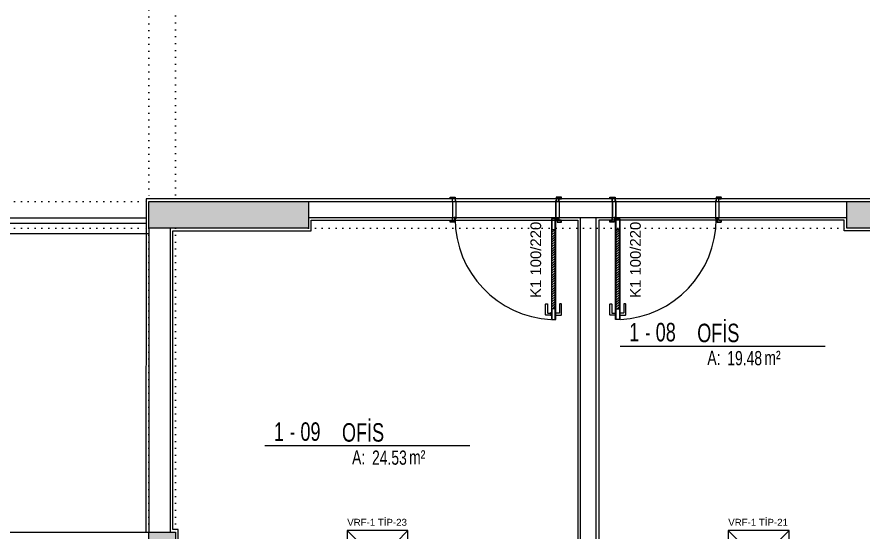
# Model space of a CAD drawing. Header units: inches. Extents: x 21 to 32698, y 13 to 3712.
# Drawn here: x 11218 to 12012, y 1352 to 1835 of the extents above; entities that cross this region are included whole.
import ezdxf
from ezdxf.enums import TextEntityAlignment as Align

# ---------------------------------------------------------------- set-up
doc = ezdxf.new("R2010")
doc.units = ezdxf.units.IN
doc.header["$MEASUREMENT"] = 0
doc.set_wipeout_variables(frame=1)
doc.linetypes.add('DOT', pattern=[6.35, 0, -6.35])
doc.layers.add('MEK-ELK-ETIKET', color=7, linetype='Continuous')
doc.layers.add('MEK-ELK-VRF-IC', color=4, linetype='Continuous')
for name, color, linetype, lineweight in [('Z_MİM_-KM-AREA-IDEN', 8, 'Continuous', 25), ('Z_MİM_-KM-BEAM-RAY', 8, 'DOT', 25), ('Z_MİM_-KM-DOOR', 8, 'Continuous', 25), ('Z_MİM_-KM-DOOR-1', 8, 'Continuous', 25), ('Z_MİM_-KM-DOOR-FRAM', 8, 'Continuous', 25), ('Z_MİM_-KM-DOOR-IDEN', 8, 'Continuous', 25), ('Z_MİM_-KM-FLOR', 8, 'Continuous', 25), ('Z_MİM_-KM-FLOR-HRAL', 8, 'Continuous', 25), ('Z_MİM_-KM-Gor-09', 8, 'Continuous', 25), ('Z_MİM_-KM-PATTERN-00', 8, 'Continuous', 25), ('Z_MİM_-KM-PATTERN-STRC', 8, 'Continuous', 25), ('Z_MİM_-KM-STRC-CONCRETE', 8, 'Continuous', 25), ('Z_MİM_-KM-WALL', 8, 'Continuous', 25), ('Z_MİM_-KM-WALL-PLASTER', 8, 'Continuous', 25), ('Z_MİM_00', 8, 'Continuous', 25)]:
    doc.layers.add(name, color=color, linetype=linetype, lineweight=lineweight)
doc.styles.add('Arial_4', font='arial.ttf', dxfattribs={"height": 10})
doc.styles.add('MAH', font='arial.ttf', dxfattribs={"width": 0.8, "height": 17.5})
doc.styles.add('MEK_ELK', font='arial.ttf')
doc.styles.add('STYLE1', font='arial.ttf', dxfattribs={"height": 1})
pattern_1 = [(45, (0, 0), (-1.122532, 1.122532), [])]

# ---------------------------------------------------------------- blocks, each defined once
blk = doc.blocks.new('A$C08B359C0')
at = {"layer": 'Z_MİM_-KM-Gor-09'}
blk.add_line((-213.58, -0.23), (25, -0.23), dxfattribs=at)
blk = doc.blocks.new('*U291')
at = {"layer": 'Z_MİM_-KM-PATTERN-00'}
h = blk.add_hatch(dxfattribs=at)
h.set_pattern_fill('ANSI31', color=256, scale=0.5, style=0)
h.set_pattern_definition(pattern_1)
h.paths.add_polyline_path([(-93.4, -31.1), (-93.4, -105.48), (-96.4, -105.48), (-96.4, -31.1)])
at = {"layer": 'Z_MİM_-KM-DOOR-1'}
for p, q in [((-96.4, -105.48), (-96.4, -31.1)), ((-93.4, -105.48), (-93.4, -31.1)), ((-97.08, -108.75), (-96.9, -108.75)), ((-97.08, -112.21), (-97.08, -108.75)), ((-92.72, -108.75), (-92.9, -108.75)), ((-92.72, -112.21), (-92.72, -108.75)), ((-96.9, -112.21), (-97.08, -112.21)), ((-92.9, -112.21), (-92.72, -112.21))]:
    blk.add_line(p, q, dxfattribs=at)
for points in [[(-97.08, -111.39), (-102, -111.39, -0.414214), (-102.36, -111.03), (-102.36, -101.29, -0.414214), (-102, -100.92), (-100.91, -100.92, -0.414214), (-100.54, -101.29), (-100.54, -109.21, 0.414214), (-100.18, -109.57), (-97.08, -109.57)], [(-92.72, -111.39), (-87.71, -111.39, 0.414214), (-87.35, -111.03), (-87.35, -101.29, 0.414214), (-87.71, -100.92), (-88.8, -100.92, 0.414214), (-89.17, -101.29), (-89.17, -109.21, -0.414214), (-89.53, -109.57), (-92.72, -109.57)]]:
    blk.add_lwpolyline(points, format="xyb", dxfattribs=at)
blk.add_lwpolyline([(-96.4, -115.48), (-96.4, -105.48), (-93.4, -105.48), (-93.4, -115.48)], close=True, dxfattribs=at)
blk.add_wipeout([(0, -23.5), (0, -1.5), (-99.8, -1.3), (-99.8, -23.7)])
for points in [[(-100, -5), (-100, -2.5), (-102, -2.5, -0.414214), (-102.3, -2.2), (-102.3, -1.1, -0.414214), (-102, -0.8), (-97.6, -0.8, -0.414214), (-97.3, -1.1), (-97.3, -4.3), (-96.95, -4.3, -0.414214), (-96.7, -4.55), (-96.7, -20.9, -0.414214), (-96.9, -21.1), (-97.48, -21.1, -0.458526), (-97.58, -20.99), (-97.47, -20.21, 0.458526), (-97.57, -20.1), (-98.1, -20.1, 0.414214), (-98.2, -20.2), (-98.2, -23.9, -0.414214), (-98.5, -24.2), (-102, -24.2, -0.414214), (-102.3, -23.9), (-102.3, -22.8, -0.414214), (-102, -22.5), (-101.2, -22.5), (-100, -22.5), (-100, -20), (-100, -20)], [(-99.8, -5), (-99.8, -2.3), (-102, -2.3, -0.414214), (-102.1, -2.2), (-102.1, -1.1, -0.414214), (-102, -1), (-97.6, -1, -0.414214), (-97.5, -1.1), (-97.5, -4.5), (-96.95, -4.5, -0.414214), (-96.9, -4.55), (-96.9, -20.9), (-97.37, -20.9), (-97.27, -20.24, 0.458526), (-97.57, -19.9), (-98.1, -19.9, 0.414214), (-98.4, -20.2), (-98.4, -23.9, -0.414214), (-98.5, -24), (-102, -24, -0.414214), (-102.1, -23.9), (-102.1, -22.8, -0.414214), (-102, -22.7), (-101.2, -22.7), (-99.8, -22.7), (-99.8, -20)], [(0, -5), (0, -2.5), (2, -2.5, 0.414214), (2.3, -2.2), (2.3, -1.1, 0.414214), (2, -0.8), (-2.4, -0.8, 0.414214), (-2.7, -1.1), (-2.7, -4.3), (-3.05, -4.3, 0.414214), (-3.3, -4.55), (-3.3, -20.9, 0.414214), (-3.1, -21.1), (-2.52, -21.1, 0.458526), (-2.42, -20.99), (-2.53, -20.21, -0.458526), (-2.43, -20.1), (-1.9, -20.1, -0.414214), (-1.8, -20.2), (-1.8, -23.9, 0.414214), (-1.5, -24.2), (2, -24.2, 0.414214), (2.3, -23.9), (2.3, -22.8, 0.414214), (2, -22.5), (1.2, -22.5), (0, -22.5), (0, -20), (0, -20)], [(-0.2, -5), (-0.2, -2.3), (2, -2.3, 0.414214), (2.1, -2.2), (2.1, -1.1, 0.414214), (2, -1), (-2.4, -1, 0.414214), (-2.5, -1.1), (-2.5, -4.5), (-3.05, -4.5, 0.414214), (-3.1, -4.55), (-3.1, -20.9), (-2.63, -20.9), (-2.73, -20.24, -0.458526), (-2.43, -19.9), (-1.9, -19.9, -0.414214), (-1.6, -20.2), (-1.6, -23.9, 0.414214), (-1.5, -24), (2, -24, 0.414214), (2.1, -23.9), (2.1, -22.8, 0.414214), (2, -22.7), (1.2, -22.7), (-0.2, -22.7), (-0.2, -20)]]:
    blk.add_lwpolyline(points, format="xyb", dxfattribs=at)
for points in [[(-92.9, -21.1), (-92.9, -115.48), (-96.9, -115.48), (-96.9, -21.1)], [(-96.4, -31.1), (-96.4, -21.1), (-93.4, -21.1), (-93.4, -31.1)]]:
    blk.add_lwpolyline(points, close=True, dxfattribs=at)
at = {"layer": 'Z_MİM_-KM-DOOR-FRAM', "ltscale": 0.2}
blk.add_arc((-97.08, -21.03), 94.56, 272.83092, 359.85948, dxfattribs=at)
at = {"layer": 'Z_MİM_-KM-WALL'}
for p, q in [((-100, -5), (-100, -20)), ((0, -5), (0, -20))]:
    blk.add_line(p, q, dxfattribs=at)
at = {"layer": 'Z_MİM_-KM-DOOR-IDEN', "color": 7, "insert": (-73.18, -23.88), "char_height": 10, "width": 99.9901, "attachment_point": 9, "rotation": 90, "style": 'STYLE1'}
blk.add_mtext('K1 100/220', dxfattribs=at)
blk = doc.blocks.new('*U249')
at = {"layer": 'Z_MİM_-KM-PATTERN-00'}
h = blk.add_hatch(dxfattribs=at)
h.set_pattern_fill('ANSI31', color=256, scale=0.5, style=0)
h.set_pattern_definition(pattern_1)
h.paths.add_polyline_path([(-6.6, -31.1), (-6.6, -105.48), (-3.6, -105.48), (-3.6, -31.1)])
at = {"layer": 'Z_MİM_-KM-DOOR-1'}
for p, q in [((-6.6, -105.48), (-6.6, -31.1)), ((-3.6, -105.48), (-3.6, -31.1)), ((-7.28, -108.75), (-7.1, -108.75)), ((-7.28, -112.21), (-7.28, -108.75)), ((-2.92, -108.75), (-3.1, -108.75)), ((-2.92, -112.21), (-2.92, -108.75)), ((-7.1, -112.21), (-7.28, -112.21)), ((-3.1, -112.21), (-2.92, -112.21))]:
    blk.add_line(p, q, dxfattribs=at)
for points in [[(-7.28, -111.39), (-12.29, -111.39, -0.414214), (-12.65, -111.03), (-12.65, -101.29, -0.414214), (-12.29, -100.92), (-11.2, -100.92, -0.414214), (-10.83, -101.29), (-10.83, -109.21, 0.414214), (-10.47, -109.57), (-7.28, -109.57)], [(-2.92, -111.39), (2, -111.39, 0.414214), (2.36, -111.03), (2.36, -101.29, 0.414214), (2, -100.92), (0.91, -100.92, 0.414214), (0.54, -101.29), (0.54, -109.21, -0.414214), (0.18, -109.57), (-2.92, -109.57)]]:
    blk.add_lwpolyline(points, format="xyb", dxfattribs=at)
blk.add_lwpolyline([(-3.6, -115.48), (-3.6, -105.48), (-6.6, -105.48), (-6.6, -115.48)], close=True, dxfattribs=at)
blk.add_wipeout([(-100, -23.5), (-100, -1.5), (-0.2, -1.3), (-0.2, -23.7)])
for points in [[(-100, -5), (-100, -2.5), (-102, -2.5, -0.414214), (-102.3, -2.2), (-102.3, -1.1, -0.414214), (-102, -0.8), (-97.6, -0.8, -0.414214), (-97.3, -1.1), (-97.3, -4.3), (-96.95, -4.3, -0.414214), (-96.7, -4.55), (-96.7, -20.9, -0.414214), (-96.9, -21.1), (-97.48, -21.1, -0.458526), (-97.58, -20.99), (-97.47, -20.21, 0.458526), (-97.57, -20.1), (-98.1, -20.1, 0.414214), (-98.2, -20.2), (-98.2, -23.9, -0.414214), (-98.5, -24.2), (-102, -24.2, -0.414214), (-102.3, -23.9), (-102.3, -22.8, -0.414214), (-102, -22.5), (-101.2, -22.5), (-100, -22.5), (-100, -20), (-100, -20)], [(-99.8, -5), (-99.8, -2.3), (-102, -2.3, -0.414214), (-102.1, -2.2), (-102.1, -1.1, -0.414214), (-102, -1), (-97.6, -1, -0.414214), (-97.5, -1.1), (-97.5, -4.5), (-96.95, -4.5, -0.414214), (-96.9, -4.55), (-96.9, -20.9), (-97.37, -20.9), (-97.27, -20.24, 0.458526), (-97.57, -19.9), (-98.1, -19.9, 0.414214), (-98.4, -20.2), (-98.4, -23.9, -0.414214), (-98.5, -24), (-102, -24, -0.414214), (-102.1, -23.9), (-102.1, -22.8, -0.414214), (-102, -22.7), (-101.2, -22.7), (-99.8, -22.7), (-99.8, -20)], [(0, -5), (0, -2.5), (2, -2.5, 0.414214), (2.3, -2.2), (2.3, -1.1, 0.414214), (2, -0.8), (-2.4, -0.8, 0.414214), (-2.7, -1.1), (-2.7, -4.3), (-3.05, -4.3, 0.414214), (-3.3, -4.55), (-3.3, -20.9, 0.414214), (-3.1, -21.1), (-2.52, -21.1, 0.458526), (-2.42, -20.99), (-2.53, -20.21, -0.458526), (-2.43, -20.1), (-1.9, -20.1, -0.414214), (-1.8, -20.2), (-1.8, -23.9, 0.414214), (-1.5, -24.2), (2, -24.2, 0.414214), (2.3, -23.9), (2.3, -22.8, 0.414214), (2, -22.5), (1.2, -22.5), (0, -22.5), (0, -20), (0, -20)], [(-0.2, -5), (-0.2, -2.3), (2, -2.3, 0.414214), (2.1, -2.2), (2.1, -1.1, 0.414214), (2, -1), (-2.4, -1, 0.414214), (-2.5, -1.1), (-2.5, -4.5), (-3.05, -4.5, 0.414214), (-3.1, -4.55), (-3.1, -20.9), (-2.63, -20.9), (-2.73, -20.24, -0.458526), (-2.43, -19.9), (-1.9, -19.9, -0.414214), (-1.6, -20.2), (-1.6, -23.9, 0.414214), (-1.5, -24), (2, -24, 0.414214), (2.1, -23.9), (2.1, -22.8, 0.414214), (2, -22.7), (1.2, -22.7), (-0.2, -22.7), (-0.2, -20)]]:
    blk.add_lwpolyline(points, format="xyb", dxfattribs=at)
for points in [[(-7.1, -21.1), (-7.1, -115.48), (-3.1, -115.48), (-3.1, -21.1)], [(-3.6, -31.1), (-3.6, -21.1), (-6.6, -21.1), (-6.6, -31.1)]]:
    blk.add_lwpolyline(points, close=True, dxfattribs=at)
at = {"layer": 'Z_MİM_-KM-DOOR-FRAM', "ltscale": 0.2}
blk.add_arc((-2.92, -21.03), 94.56, 180.14052, 267.16908, dxfattribs=at)
at = {"layer": 'Z_MİM_-KM-WALL'}
for p, q in [((-100, -5), (-100, -20)), ((0, -5), (0, -20))]:
    blk.add_line(p, q, dxfattribs=at)
at = {"layer": 'Z_MİM_-KM-DOOR-IDEN', "color": 7, "insert": (-26.82, -23.88), "char_height": 10, "width": 99.9901, "attachment_point": 3, "rotation": 90, "style": 'STYLE1'}
blk.add_mtext('K1 100/220', dxfattribs=at)
blk = doc.blocks.new('-KM_Kolon-1K')
at = {"layer": 'Z_MİM_-KM-PATTERN-STRC'}
for points in [[(2010, 680), (2160, 680), (2160, 655), (2010, 655)], [(2665, 680), (2815, 680), (2815, 655), (2665, 655)], [(2010, 370), (2035, 370), (2035, 0), (2010, 0)]]:
    blk.add_hatch(color=256, dxfattribs=at).paths.add_polyline_path(points, flags=0)
at = {"layer": 'Z_MİM_-KM-STRC-CONCRETE'}
for points in [[(2010, 680), (2160, 680), (2160, 655), (2010, 655)], [(2665, 680), (2815, 680), (2815, 655), (2665, 655)], [(2010, 370), (2035, 370), (2035, 0), (2010, 0)]]:
    blk.add_lwpolyline(points, close=True, dxfattribs=at)
blk = doc.blocks.new('-KM_Kiriş İzi-1K')
at = {"layer": 'Z_MİM_-KM-BEAM-RAY'}
for p, q in [((2010, 905), (2010, 680)), ((2035, 880), (2035, 680)), ((1310, 680), (2010, 680)), ((2160, 680), (2665, 680)), ((1310, 655), (2010, 655)), ((2010, 655), (2010, 370)), ((2035, 655), (2035, 370)), ((2160, 655), (2665, 655))]:
    blk.add_line(p, q, dxfattribs=at)
blk = doc.blocks.new('*U121')
blk.add_line((0, 0), (192.45, 0))
at = {"color": 7, "style": 'MAH', "width": 0.6}
blk.add_text('-', height=17.07, dxfattribs=at).set_placement((25.99, 13.11), align=Align.MIDDLE_CENTER)
at = {"color": 7, "style": 'Arial_4', "width": 0.7}
for s, p in [('A:', (81.91, -17.69)), ('m² ', (135.42, -17.69))]:
    blk.add_text(s, height=13.333, dxfattribs=at).set_placement(p)
for tag, p in [('K', (8.57, 13.11)), ('00', (33.43, 13.11)), ('MAHALADI', (72.42, 12.35))]:
    blk.add_attdef(tag, text='', height=17.33, dxfattribs=at).set_placement(p, align=Align.MIDDLE_LEFT)
blk.add_attdef('27.00', text='', height=13.33, dxfattribs=at).set_placement((133.25, -11.29), align=Align.MIDDLE_RIGHT)
blk = doc.blocks.new('MEK_VRF_KASET_570')
for p, q in [((-28.5, 28.5), (-17.67, 17.67)), ((28.5, 28.5), (17.67, 17.67)), ((-28.5, -28.5), (-17.67, -17.67)), ((28.5, -28.5), (17.67, -17.67))]:
    blk.add_line(p, q)
for points in [[(-28.5, -28.5), (28.5, -28.5), (28.5, 28.5), (-28.5, 28.5)], [(-17.67, -17.67), (17.67, -17.67), (17.67, 17.67), (-17.67, 17.67)]]:
    blk.add_lwpolyline(points, close=True)
blk.add_circle((0, 0), 5.7)

msp = doc.modelspace()

# ---------------------------------------------------------------- linework, layer by layer
at = {"layer": 'Z_MİM_-KM-FLOR'}
msp.add_line((10641.71, 1632.08), (11341.71, 1632.08), dxfattribs=at)
at = {"layer": 'Z_MİM_-KM-FLOR-HRAL'}
for p, q in [((10644.21, 1647.04), (11339.17, 1647.04)), ((11341.71, 1647.04), (11341.71, 1647.04)), ((10644.21, 1642.04), (11339.17, 1642.04)), ((11341.71, 1642.04), (11341.71, 1642.04))]:
    msp.add_line(p, q, dxfattribs=at)
at = {"layer": 'Z_MİM_-KM-WALL'}
for p, q in [((11746.71, 1002.08), (11746.71, 1647.08)), ((11761.71, 1002.08), (11761.71, 1647.08)), ((11341.71, 1637.08), (11341.71, 1352.08)), ((11361.71, 1637.08), (11361.71, 1352.08))]:
    msp.add_line(p, q, dxfattribs=at)

# ---------------------------------------------------------------- block references
at = {"layer": 'MEK-ELK-VRF-IC'}
for p in [(11556.5, 1325), (11914, 1325)]:
    msp.add_blockref('MEK_VRF_KASET_570', p, dxfattribs=at)
at = {"layer": 'Z_MİM_-KM-AREA-IDEN'}
msp.add_blockref('*U121', (11450.63, 1433.22), dxfattribs=at).add_auto_attribs({'27.00': '24.53', '00': '09', 'K': '1', 'MAHALADI': 'OFİS'})
at = {"layer": 'Z_MİM_-KM-DOOR', "ltscale": 1.5}
for name, p in [('*U249', (11726.71, 1667.08)), ('*U291', (11876.71, 1667.08))]:
    msp.add_blockref(name, p, dxfattribs=at)
at = {"layer": 'Z_MİM_00'}
msp.add_blockref('A$C08B359C0', (11316.76, 1352.32), dxfattribs=at)

# ---------------------------------------------------------------- texts
at = {"layer": 'MEK-ELK-ETIKET', "style": 'MEK_ELK'}
for s, p in [('VRF-1 TİP-23', (11528, 1358)), ('VRF-1 TİP-21', (11885.5, 1358))]:
    msp.add_text(s, height=6.5, dxfattribs=at).set_placement(p)

# ---------------------------------------------------------------- next in the draw order: linework, layer by layer
at = {"layer": 'Z_MİM_-KM-WALL'}
for p, q in [((11491.71, 1662.08), (11996.71, 1662.08)), ((11491.71, 1647.08), (11996.71, 1647.08))]:
    msp.add_line(p, q, dxfattribs=at)
at = {"layer": 'Z_MİM_-KM-WALL-PLASTER'}
msp.add_lwpolyline([(12833.7, 1664.58), (11339.18, 1664.58), (11339.15, 1352.09)], dxfattribs=at)
for points in [[(11494.21, 1644.58), (11744.21, 1644.58), (11744.21, 1004.58), (11369.21, 1004.58), (11369.21, 1354.58), (11364.21, 1354.58), (11364.21, 1634.58), (11494.21, 1634.58)], [(11764.21, 1644.58), (11764.21, 1004.58), (11984.21, 1004.58), (11984.21, 1019.58), (12064.21, 1019.58), (12064.21, 1634.58), (11994.21, 1634.58), (11994.21, 1644.58)]]:
    msp.add_lwpolyline(points, close=True, dxfattribs=at)

# ---------------------------------------------------------------- next in the draw order: block references
at = {"layer": 'Z_MİM_-KM-AREA-IDEN'}
msp.add_blockref('*U121', (11783.97, 1526.55), dxfattribs=at).add_auto_attribs({'27.00': '19.48', '00': '08', 'K': '1', 'MAHALADI': 'OFİS'})
at = {"layer": 'Z_MİM_-KM-BEAM-RAY'}
msp.add_blockref('-KM_Kiriş İzi-1K', (9331.71, 982.08), dxfattribs=at)
at = {"layer": 'Z_MİM_-KM-STRC-CONCRETE'}
msp.add_blockref('-KM_Kolon-1K', (9331.71, 982.08), dxfattribs=at)

doc.saveas('drawing.dxf')
